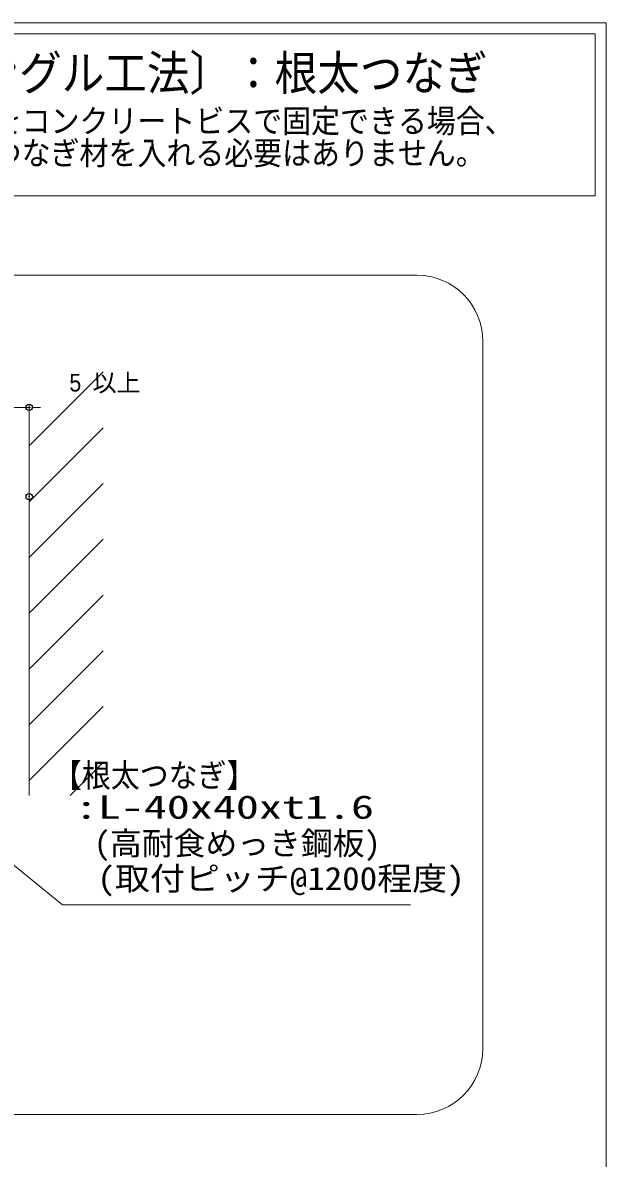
# Model space of a CAD drawing. Units: millimetres, scale not verified. Extents: x -12715 to 12220, y -3398 to 4210.
# Drawn here: x -2042 to -1781, y 3087 to 3596 of the extents above; entities that cross this region are included whole.
import ezdxf
from ezdxf.enums import TextEntityAlignment as Align

# ---------------------------------------------------------------- set-up
doc = ezdxf.new("R2010")
doc.units = ezdxf.units.MM
doc.header["$LTSCALE"] = 5.7
doc.header["$PDMODE"] = 32
doc.header["$PDSIZE"] = 2.85
for name, color, linetype, lineweight in [('0-0_図枠', 7, 'Continuous', 9), ('0-2_文字', 4, 'Continuous', 9), ('0-3_寸法', 7, 'Continuous', 9), ('0-4_一般', 4, 'Continuous', 9), ('0-7_0', 7, 'Continuous', 9)]:
    doc.layers.add(name, color=color, linetype=linetype, lineweight=lineweight)
doc.layers.add('0-8_DEFPOINTS', color=7, linetype='Continuous')
doc.styles.add('Osaka', font='')
doc.styles.add('ＭＳ ゴシック', font='')
doc.styles.get('Osaka').set_extended_font_data('Osaka')
doc.styles.get('ＭＳ ゴシック').set_extended_font_data('MS Gothic')

# ---------------------------------------------------------------- blocks, each defined once
blk = doc.blocks.new('グループ-217-1')
at = {"layer": '0-4_一般'}
for p, q in [((-90956.4, 20771.4), (-92283.6, 19444.2)), ((-90956.4, 19771.4), (-92283.6, 18444.2)), ((-90956.4, 18771.4), (-92283.6, 17444.2)), ((-90956.4, 17771.4), (-92283.6, 16444.2)), ((-90956.4, 16771.4), (-92283.6, 15444.2)), ((-90956.4, 15771.4), (-92283.6, 14444.2)), ((-90956.4, 14771.4), (-92283.6, 13444.2)), ((-90956.4, 13771.4), (-91551.7, 13176))]:
    blk.add_line(p, q, dxfattribs=at)
blk = doc.blocks.new('_DOT')
at = {"layer": '0-7_0'}
for p, q in [((-20, 0), (-40, 0)), ((-10, 0), (10, 0))]:
    blk.add_line(p, q, dxfattribs=at)

msp = doc.modelspace()

# ---------------------------------------------------------------- linework, layer by layer
at = {"layer": '0-0_図枠', "color": 5}
msp.add_lwpolyline([(-3781.016, 3595.811), (-1781.016, 3595.811), (-1781.016, 2295.811), (-3781.016, 2295.811)], close=True, dxfattribs=at)
at = {"layer": '0-2_文字'}
for p, q in [((-2024.636, 3200.379), (-2123.727, 3281)), ((-1868.71, 3200.379), (-2024.636, 3200.379))]:
    msp.add_line(p, q, dxfattribs=at)
at = {"layer": '0-3_寸法'}
for p, q in [((-2049.357, 3423.409), (-2039.503, 3423.409)), ((-2039.503, 3388.409), (-2039.503, 3423.409)), ((-2036.999, 3423.409), (-2034.495, 3423.409))]:
    msp.add_line(p, q, dxfattribs=at)
msp.add_lwpolyline([(-2092.016, 3590.811), (-1786.016, 3590.811), (-1786.016, 3518.258), (-2092.016, 3518.258)], close=True, dxfattribs=at)
at = {"layer": '0-4_一般', "color": 7}
for p, q in [((-2652.854, 3482.6), (-1865.804, 3482.6)), ((-1836.329, 3453.125), (-1836.329, 3135.991)), ((-1865.804, 3106.516), (-2652.854, 3106.516))]:
    msp.add_line(p, q, dxfattribs=at)
at = {"layer": '0-4_一般', "color": 3}
msp.add_line((-2039.503, 3249.401), (-2039.503, 3424.6), dxfattribs=at)
at = {"layer": '0-4_一般', "color": 7}
for centre, start, end in [((-1865.804, 3453.125), 0, 90), ((-1865.804, 3135.991), 270, 0)]:
    msp.add_arc(centre, 29.475, start, end, dxfattribs=at)
at = {"layer": '0-8_DEFPOINTS'}
for p in [(-2039.503, 3423.409), (-2039.503, 3383.409)]:
    msp.add_point(p, dxfattribs=at)

# ---------------------------------------------------------------- block references
at = {"layer": '0-3_寸法', "xscale": 0.06259308, "yscale": 0.06259308, "rotation": 180}
msp.add_blockref('_DOT', (-2039.503, 3423.409), dxfattribs=at)
at = {"layer": '0-4_一般', "xscale": 0.025, "yscale": 0.025}
msp.add_blockref('グループ-217-1', (267.586, 2920), dxfattribs=at)

# ---------------------------------------------------------------- texts
at = {"layer": '0-2_文字', "style": 'ＭＳ ゴシック'}
for s, height, width, p in [('〔シングル工法〕：根太つなぎ', 15.54, 0.9, (-2101.241, 3560.881)), ('束材をコンクリートビスで固定できる場合、', 10.56, 0.9, (-2081.769, 3543.322)), ('根太つなぎ材を入れる必要はありません。', 10.56, 0.9, (-2081.769, 3528.938)), ('【根太つなぎ】', 10.56, 0.9, (-2028.895, 3250.035)), ('\u3000:L-40x40xt1.6', 10.45, 1.45, (-2039.735, 3235.902)), ('\u3000(取付ピッチ@1200程度)', 10.45, 1.1, (-2024.636, 3203.879))]:
    msp.add_text(s, height=height, dxfattribs=dict(at, width=width)).set_placement(p, align=Align.BOTTOM_LEFT)
msp.add_text('  (高耐食めっき鋼板)', height=10.45, dxfattribs=at).set_placement((-2024.636, 3219.665), align=Align.BOTTOM_LEFT)
at = {"layer": '0-3_寸法', "style": 'Osaka', "width": 0.9}
msp.add_text('5', height=7.918, dxfattribs=at).set_placement((-2021.494, 3428.121), align=Align.BOTTOM_LEFT)
at = {"layer": '0-3_寸法', "style": 'Osaka'}
msp.add_text('以上', height=7.918, dxfattribs=at).set_placement((-2011.153, 3428.121), align=Align.BOTTOM_LEFT)

doc.saveas('drawing.dxf')
